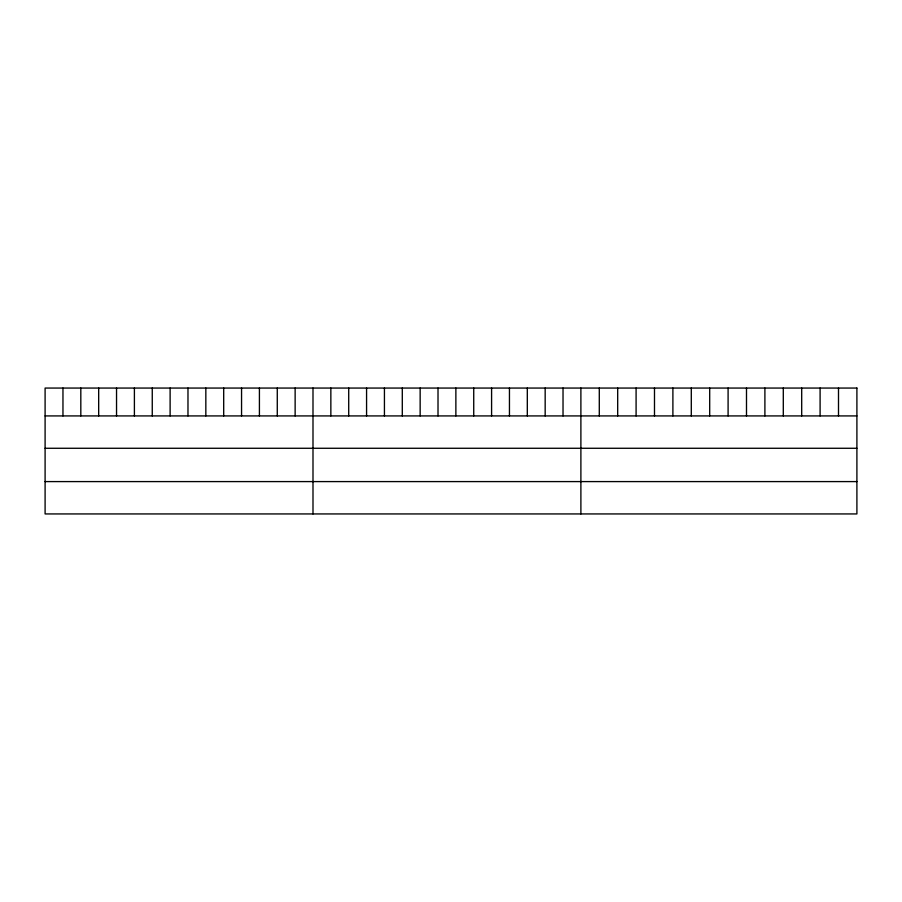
<?xml version="1.0" encoding="UTF-8"?>
<svg xmlns="http://www.w3.org/2000/svg" width="902" height="902" viewBox="0 0 902 902"><rect width="100%" height="100%" fill="white"/><g stroke="black" fill="none" stroke-linecap="round" stroke-linejoin="round"><path stroke-width="1.35" d="M45.1 415.923L856.9 415.923M45.1 448.271L856.9 448.271M45.1 481.589L856.9 481.589M838.499 388.063L838.499 415.923M820.098 388.063L820.098 415.923M801.698 388.063L801.698 415.923M783.297 388.063L783.297 415.923M764.896 388.063L764.896 415.923M746.495 388.063L746.495 415.923M728.094 388.063L728.094 415.923M709.694 388.063L709.694 415.923M691.293 388.063L691.293 415.923M672.892 388.063L672.892 415.923M654.491 388.063L654.491 415.923M636.09 388.063L636.09 415.923M617.69 388.063L617.69 415.923M599.289 388.063L599.289 415.923M580.888 388.063L580.888 513.937M563.028 388.063L563.028 415.923M545.169 388.063L545.169 415.923M527.309 388.063L527.309 415.923M509.45 388.063L509.45 415.923M491.59 388.063L491.59 415.923M473.73 388.063L473.73 415.923M455.871 388.063L455.871 415.923M438.011 388.063L438.011 415.923M420.152 388.063L420.152 415.923M402.292 388.063L402.292 415.923M384.432 388.063L384.432 415.923M366.573 388.063L366.573 415.923M348.713 388.063L348.713 415.923M330.854 388.063L330.854 415.923M312.994 388.063L312.994 513.937M295.134 388.063L295.134 415.923M277.275 388.063L277.275 415.923M259.415 388.063L259.415 415.923M241.556 388.063L241.556 415.923M223.696 388.063L223.696 415.923M205.836 388.063L205.836 415.923M187.977 388.063L187.977 415.923M170.117 388.063L170.117 415.923M152.258 388.063L152.258 415.923M134.398 388.063L134.398 415.923M116.538 388.063L116.538 415.923M98.679 388.063L98.679 415.923M80.819 388.063L80.819 415.923M62.96 388.063L62.96 415.923M856.9 388.063L45.1 388.063L45.1 513.937L856.9 513.937L856.9 388.063"/></g></svg>
